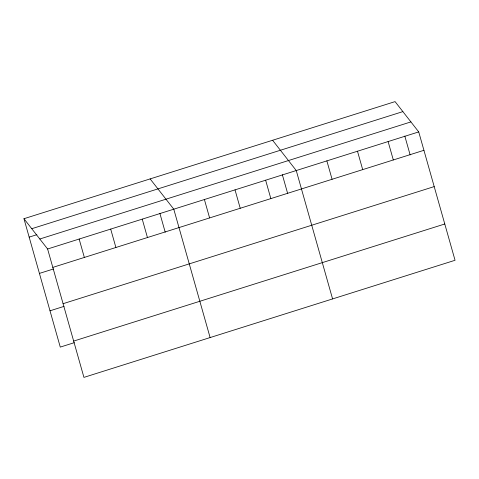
<?xml version="1.0" encoding="UTF-8"?>
<svg xmlns="http://www.w3.org/2000/svg" width="479" height="479" viewBox="0 0 479 479"><rect width="100%" height="100%" fill="white"/><g stroke="black" fill="none" stroke-linecap="round" stroke-linejoin="round"><path stroke-width="0.72" d="M23.95 218.717L395.067 101.62L418.724 131.905L455.05 260.283L83.933 377.38L47.607 248.996L23.95 218.717L60.276 347.095L74.299 342.671M31.758 228.711L402.875 111.613M29.159 237.117L36.865 234.686M39.799 239.003L410.916 121.911M47.607 248.996L418.724 131.905M52.81 267.396L423.927 150.304M39.428 273.407L53.444 268.988M63.078 303.692L434.202 186.6M50.008 310.805L64.03 306.38M73.664 341.084L444.781 223.992M272.599 140.263L296.256 170.542L332.582 298.926M150.131 178.901L173.781 209.185L210.113 337.563M404.815 136.078L410.15 154.921M388.104 141.562L393.313 159.968M357.49 151.226L362.693 169.626M326.87 160.884L332.079 179.284M282.347 174.715L287.681 193.564M265.635 180.206L270.845 198.605M235.021 189.864L240.224 208.263M204.401 199.527L209.61 217.927M159.878 213.359L165.213 232.201M142.239 219.137L147.448 237.542M110.697 229.094L115.9 247.493M79.149 239.045L84.358 257.445"/></g></svg>
